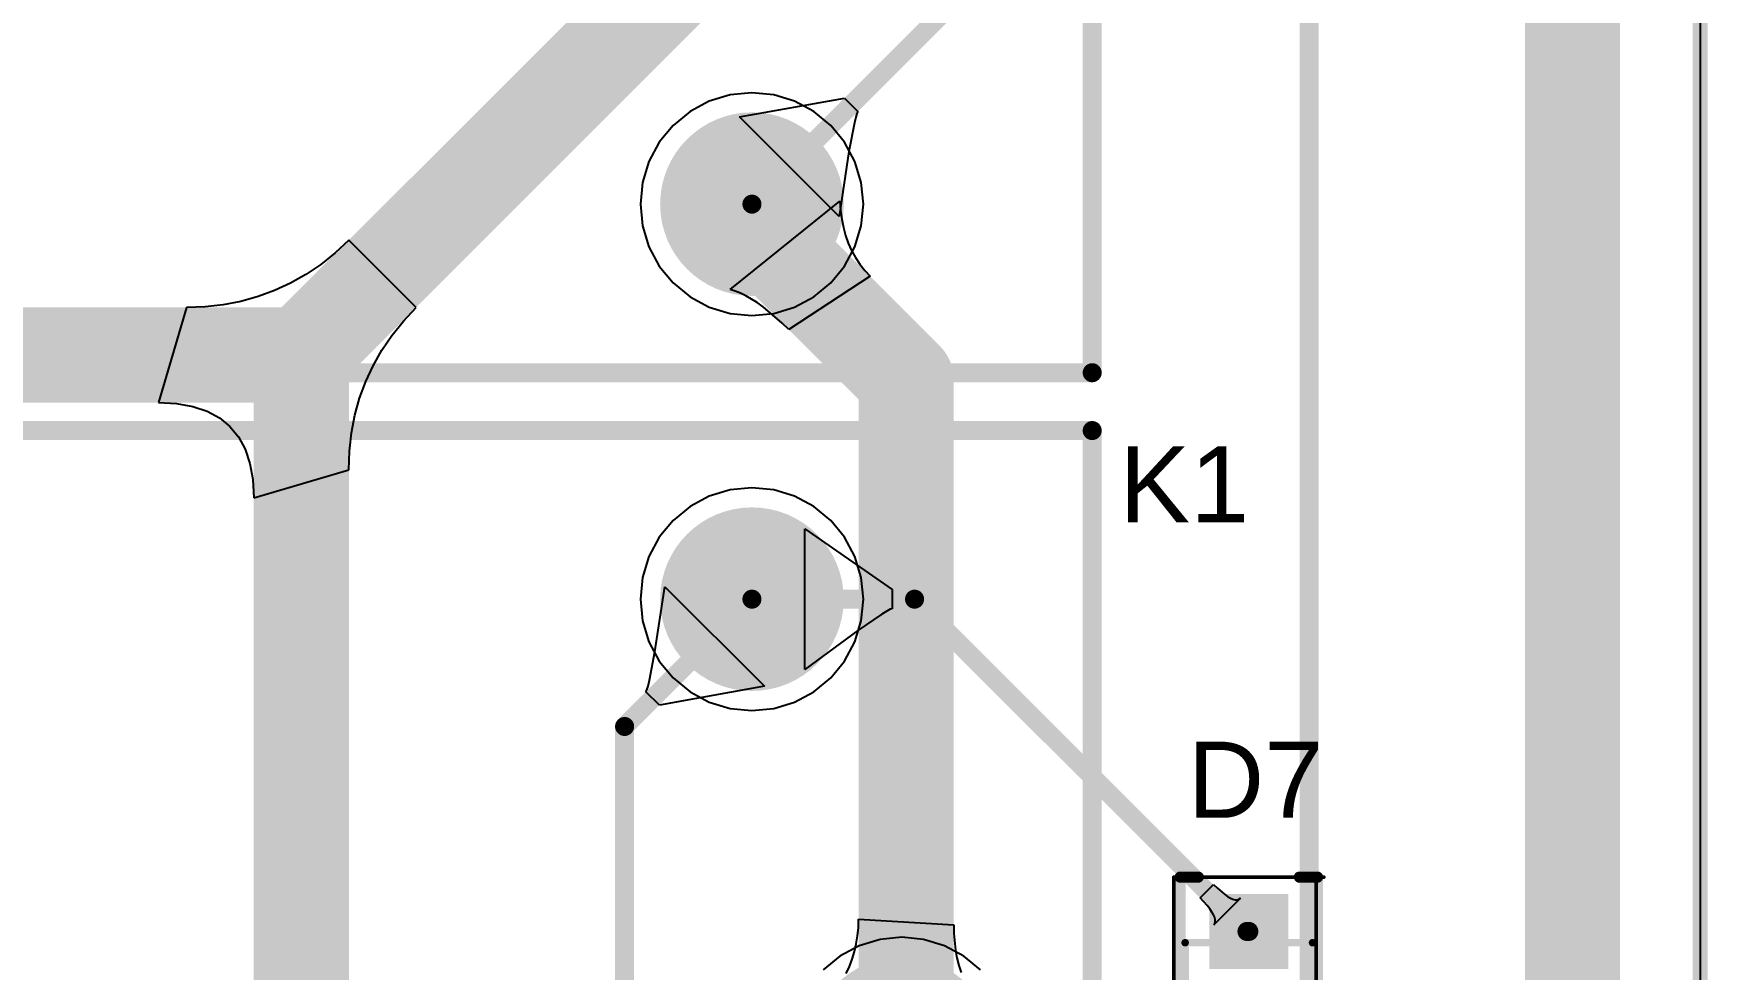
# Model space of a CAD drawing. Header units: inches. Extents: x -0.01 to 3.94, y -0.06 to 4.68.
# Drawn here: x 3.062 to 3.941, y 3.082 to 3.574 of the extents above; entities that cross this region are included whole.
import ezdxf

# ---------------------------------------------------------------- set-up
doc = ezdxf.new("R2010")
doc.units = ezdxf.units.IN
doc.header["$MEASUREMENT"] = 0
for name, color, linetype in [('Board outline', 6, 'Continuous'), ('Bottom Layer', 5, 'Continuous'), ('Bottom Solder', 6, 'Continuous'), ('Int1 -GND)', 16, 'Continuous'), ('Int2 -PWR)', 76, 'Continuous'), ('Multi-Layer', 9, 'Continuous'), ('Pad Holes', 156, 'Continuous'), ('Top 3D Body', 56, 'Continuous'), ('Top Courtyard', 56, 'Continuous'), ('Top Layer', 1, 'Continuous'), ('Top Overlay', 2, 'Continuous'), ('Top Paste', 8, 'Continuous'), ('Top Solder', 216, 'Continuous')]:
    doc.layers.add(name, color=color, linetype=linetype)
doc.styles.add('Arial', font='', dxfattribs={"height": 0.2})
doc.styles.get('Arial').set_extended_font_data('Arial')

# ---------------------------------------------------------------- blocks, each defined once
blk = doc.blocks.new('AAE46D0F_8D2F_4914_8614_C04E242B4758_560')
at = {"layer": 'Bottom Layer'}
h = blk.add_hatch(color=5, dxfattribs=at)
edge = h.paths.add_edge_path()
edge.add_arc((-0.26378, 0.23622), 0.04626, 0, 360)
at = {"layer": 'Bottom Solder'}
h = blk.add_hatch(color=6, dxfattribs=at)
edge = h.paths.add_edge_path()
edge.add_arc((-0.26378, 0.23622), 0.04823, 0, 360)
at = {"layer": 'Int1 -GND)'}
h = blk.add_hatch(color=7, dxfattribs=at)
edge = h.paths.add_edge_path()
edge.add_arc((-0.26378, 0.23622), 0.04626, 0, 360)
at = {"layer": 'Int2 -PWR)'}
h = blk.add_hatch(color=7, dxfattribs=at)
edge = h.paths.add_edge_path()
edge.add_arc((-0.26378, 0.23622), 0.04626, 0, 360)
at = {"layer": 'Multi-Layer'}
h = blk.add_hatch(color=9, dxfattribs=at)
edge = h.paths.add_edge_path()
edge.add_arc((-0.26378, 0.23622), 0.04626, 0, 360)
at = {"layer": 'Pad Holes'}
h = blk.add_hatch(color=7, dxfattribs=at)
edge = h.paths.add_edge_path()
edge.add_arc((-0.26378, 0.23622), 0.03051, 0, 360)
at = {"layer": 'Top Layer'}
h = blk.add_hatch(color=1, dxfattribs=at)
edge = h.paths.add_edge_path()
edge.add_arc((-0.26378, 0.23622), 0.04626, 0, 360)
at = {"layer": 'Top Solder'}
h = blk.add_hatch(color=216, dxfattribs=at)
edge = h.paths.add_edge_path()
edge.add_arc((-0.26378, 0.23622), 0.04823, 0, 360)
at = {"layer": 'Top 3D Body'}
for points in [[(0.44291, 0.3248, 0.00787, 0.00787, 0), (-0.44291, 0.3248, 0.00787, 0.00787, 0)], [(-0.44291, 0.3248, 0.00787, 0.00787, 0), (-0.44291, -0.3248, 0.00787, 0.00787, 0)]]:
    blk.add_lwpolyline(points, format="xyseb", dxfattribs=at)
blk.add_lwpolyline([(-0.44488, 0.3248, 0.00394, 0.00394, 1), (-0.44094, 0.3248, 0.00394, 0.00394, 1)], format="xyseb", close=True, dxfattribs=at)
blk.add_lwpolyline([(-0.44488, 0.3248, 0.00394, 0.00394, 1), (-0.44094, 0.3248, 0.00394, 0.00394, 1)], format="xyseb", close=True, dxfattribs=at)
at = {"layer": 'Top Overlay'}
for points in [[(0.44291, 0.3248, 0.01, 0.01, 0), (-0.44252, 0.3248, 0.01, 0.01, 0)], [(-0.44252, 0.3248, 0.01, 0.01, 0), (-0.44252, -0.3248, 0.01, 0.01, 0)]]:
    blk.add_lwpolyline(points, format="xyseb", dxfattribs=at)
blk.add_lwpolyline([(-0.44502, 0.3248, 0.005, 0.005, 1), (-0.44002, 0.3248, 0.005, 0.005, 1)], format="xyseb", close=True, dxfattribs=at)
blk.add_lwpolyline([(-0.44502, 0.3248, 0.005, 0.005, 1), (-0.44002, 0.3248, 0.005, 0.005, 1)], format="xyseb", close=True, dxfattribs=at)
blk = doc.blocks.new('AAE46D0F_8D2F_4914_8614_C04E242B4758_561')
at = {"layer": 'Bottom Layer'}
h = blk.add_hatch(color=5, dxfattribs=at)
edge = h.paths.add_edge_path()
edge.add_arc((-0.34252, 0), 0.04626, 0, 360)
h = blk.add_hatch(color=5, dxfattribs=at)
edge = h.paths.add_edge_path()
edge.add_arc((-0.26378, -0.23622), 0.04626, 0, 360)
at = {"layer": 'Bottom Solder'}
h = blk.add_hatch(color=6, dxfattribs=at)
edge = h.paths.add_edge_path()
edge.add_arc((-0.34252, 0), 0.04823, 0, 360)
h = blk.add_hatch(color=6, dxfattribs=at)
edge = h.paths.add_edge_path()
edge.add_arc((-0.26378, -0.23622), 0.04823, 0, 360)
at = {"layer": 'Int1 -GND)'}
h = blk.add_hatch(color=7, dxfattribs=at)
edge = h.paths.add_edge_path()
edge.add_arc((-0.34252, 0), 0.04626, 0, 360)
h = blk.add_hatch(color=7, dxfattribs=at)
edge = h.paths.add_edge_path()
edge.add_arc((-0.26378, -0.23622), 0.04626, 0, 360)
at = {"layer": 'Int2 -PWR)'}
h = blk.add_hatch(color=7, dxfattribs=at)
edge = h.paths.add_edge_path()
edge.add_arc((-0.34252, 0), 0.04626, 0, 360)
h = blk.add_hatch(color=7, dxfattribs=at)
edge = h.paths.add_edge_path()
edge.add_arc((-0.26378, -0.23622), 0.04626, 0, 360)
at = {"layer": 'Multi-Layer'}
h = blk.add_hatch(color=9, dxfattribs=at)
edge = h.paths.add_edge_path()
edge.add_arc((-0.34252, 0), 0.04626, 0, 360)
h = blk.add_hatch(color=9, dxfattribs=at)
edge = h.paths.add_edge_path()
edge.add_arc((-0.26378, -0.23622), 0.04626, 0, 360)
at = {"layer": 'Pad Holes'}
h = blk.add_hatch(color=7, dxfattribs=at)
edge = h.paths.add_edge_path()
edge.add_arc((-0.26378, -0.23622), 0.03051, 0, 360)
at = {"layer": 'Top Layer'}
h = blk.add_hatch(color=1, dxfattribs=at)
edge = h.paths.add_edge_path()
edge.add_arc((-0.34252, 0), 0.04626, 0, 360)
h = blk.add_hatch(color=1, dxfattribs=at)
edge = h.paths.add_edge_path()
edge.add_arc((-0.26378, -0.23622), 0.04626, 0, 360)
at = {"layer": 'Top Solder'}
h = blk.add_hatch(color=216, dxfattribs=at)
edge = h.paths.add_edge_path()
edge.add_arc((-0.34252, 0), 0.04823, 0, 360)
h = blk.add_hatch(color=216, dxfattribs=at)
edge = h.paths.add_edge_path()
edge.add_arc((-0.26378, -0.23622), 0.04823, 0, 360)
at = {"layer": 'Top 3D Body'}
for points in [[(-0.44291, 0.3248, 0.00787, 0.00787, 0), (-0.44291, -0.3248, 0.00787, 0.00787, 0)], [(0.44291, -0.3248, 0.00787, 0.00787, 0), (-0.44291, -0.3248, 0.00787, 0.00787, 0)]]:
    blk.add_lwpolyline(points, format="xyseb", dxfattribs=at)
blk.add_lwpolyline([(-0.44488, -0.3248, 0.00394, 0.00394, 1), (-0.44094, -0.3248, 0.00394, 0.00394, 1)], format="xyseb", close=True, dxfattribs=at)
blk.add_lwpolyline([(-0.44488, -0.3248, 0.00394, 0.00394, 1), (-0.44094, -0.3248, 0.00394, 0.00394, 1)], format="xyseb", close=True, dxfattribs=at)
at = {"layer": 'Top Overlay'}
for points in [[(-0.44252, 0.3248, 0.01, 0.01, 0), (-0.44252, -0.3248, 0.01, 0.01, 0)], [(0.44291, -0.3248, 0.01, 0.01, 0), (-0.44252, -0.3248, 0.01, 0.01, 0)]]:
    blk.add_lwpolyline(points, format="xyseb", dxfattribs=at)
blk.add_lwpolyline([(-0.44502, -0.3248, 0.005, 0.005, 1), (-0.44002, -0.3248, 0.005, 0.005, 1)], format="xyseb", close=True, dxfattribs=at)
blk.add_lwpolyline([(-0.44502, -0.3248, 0.005, 0.005, 1), (-0.44002, -0.3248, 0.005, 0.005, 1)], format="xyseb", close=True, dxfattribs=at)
blk = doc.blocks.new('SOD_123_576')
at = {"layer": 'Top Layer'}
for points in [[(-0.07972, -0.0187), (-0.07972, 0.0187), (-0.04429, 0.0187), (-0.04429, -0.0187)], [(0.04429, -0.0187), (0.04429, 0.0187), (0.07972, 0.0187), (0.07972, -0.0187)]]:
    blk.add_hatch(color=1, dxfattribs=at).paths.add_polyline_path(points)
at = {"layer": 'Top Paste'}
for points in [[(-0.07972, -0.0187), (-0.07972, 0.0187), (-0.04429, 0.0187), (-0.04429, -0.0187)], [(0.04429, -0.0187), (0.04429, 0.0187), (0.07972, 0.0187), (0.07972, -0.0187)]]:
    blk.add_hatch(color=8, dxfattribs=at).paths.add_polyline_path(points)
at = {"layer": 'Top Solder'}
for points in [[(-0.08169, -0.02067), (-0.08169, 0.02067), (-0.04232, 0.02067), (-0.04232, -0.02067)], [(0.04232, -0.02067), (0.04232, 0.02067), (0.08169, 0.02067), (0.08169, -0.02067)]]:
    blk.add_hatch(color=216, dxfattribs=at).paths.add_polyline_path(points)
at = {"layer": 'Top 3D Body'}
for points in [[(-0.0561, -0.03346, 0.00394, 0.00394, 0), (-0.0561, 0.03346, 0.00394, 0.00394, 0)], [(0.0561, 0.03346, 0.00394, 0.00394, 0), (-0.0561, 0.03346, 0.00394, 0.00394, 0)], [(0.0561, -0.03346, 0.00394, 0.00394, 0), (0.0561, 0.03346, 0.00394, 0.00394, 0)], [(0.0561, -0.03346, 0.00394, 0.00394, 0), (-0.0561, -0.03346, 0.00394, 0.00394, 0)]]:
    blk.add_lwpolyline(points, format="xyseb", dxfattribs=at)
for points in [[(-0.05709, 0.03346, 0.00197, 0.00197, 1), (-0.05512, 0.03346, 0.00197, 0.00197, 1)], [(-0.05709, 0.03346, 0.00197, 0.00197, 1), (-0.05512, 0.03346, 0.00197, 0.00197, 1)], [(0.05512, 0.03346, 0.00197, 0.00197, 1), (0.05709, 0.03346, 0.00197, 0.00197, 1)], [(0.05512, 0.03346, 0.00197, 0.00197, 1), (0.05709, 0.03346, 0.00197, 0.00197, 1)], [(-0.05709, -0.03346, 0.00197, 0.00197, 1), (-0.05512, -0.03346, 0.00197, 0.00197, 1)], [(-0.05709, -0.03346, 0.00197, 0.00197, 1), (-0.05512, -0.03346, 0.00197, 0.00197, 1)], [(0.05512, -0.03346, 0.00197, 0.00197, 1), (0.05709, -0.03346, 0.00197, 0.00197, 1)], [(0.05512, -0.03346, 0.00197, 0.00197, 1), (0.05709, -0.03346, 0.00197, 0.00197, 1)]]:
    blk.add_lwpolyline(points, format="xyseb", close=True, dxfattribs=at)
at = {"layer": 'Top Courtyard'}
for points in [[(-0.09055, -0.03937, 0.00197, 0.00197, 0), (-0.09055, 0.03937, 0.00197, 0.00197, 0)], [(0.09055, 0.03543, 0.00197, 0.00197, 0), (-0.09055, 0.03543, 0.00197, 0.00197, 0)], [(0.09055, -0.03937, 0.00197, 0.00197, 0), (0.09055, 0.03937, 0.00197, 0.00197, 0)], [(0, -0.01968, 0.00394, 0.00394, 0), (0, 0.01969, 0.00394, 0.00394, 0)], [(0.01969, 0, 0.00394, 0.00394, 0), (-0.01969, 0, 0.00394, 0.00394, 0)], [(0.09055, -0.03937, 0.00197, 0.00197, 0), (-0.09055, -0.03937, 0.00197, 0.00197, 0)]]:
    blk.add_lwpolyline(points, format="xyseb", dxfattribs=at)
for points in [[(-0.09104, 0.03937, 0.000984, 0.000984, 1), (-0.09006, 0.03937, 0.000984, 0.000984, 1)], [(-0.09104, 0.03543, 0.000984, 0.000984, 1), (-0.09006, 0.03543, 0.000984, 0.000984, 1)], [(0.09006, 0.03937, 0.000984, 0.000984, 1), (0.09104, 0.03937, 0.000984, 0.000984, 1)], [(0.09006, 0.03543, 0.000984, 0.000984, 1), (0.09104, 0.03543, 0.000984, 0.000984, 1)], [(-0.00098, 0.01969, 0.00197, 0.00197, 1), (0.00098, 0.01969, 0.00197, 0.00197, 1)], [(-0.02067, 0, 0.00197, 0.00197, 1), (-0.0187, 0, 0.00197, 0.00197, 1)], [(0.0187, 0, 0.00197, 0.00197, 1), (0.02067, 0, 0.00197, 0.00197, 1)], [(-0.00098, -0.01968, 0.00197, 0.00197, 1), (0.00098, -0.01968, 0.00197, 0.00197, 1)], [(-0.09104, -0.03937, 0.000984, 0.000984, 1), (-0.09006, -0.03937, 0.000984, 0.000984, 1)], [(-0.09104, -0.03937, 0.000984, 0.000984, 1), (-0.09006, -0.03937, 0.000984, 0.000984, 1)], [(0.09006, -0.03937, 0.000984, 0.000984, 1), (0.09104, -0.03937, 0.000984, 0.000984, 1)], [(0.09006, -0.03937, 0.000984, 0.000984, 1), (0.09104, -0.03937, 0.000984, 0.000984, 1)]]:
    blk.add_lwpolyline(points, format="xyseb", close=True, dxfattribs=at)
at = {"layer": 'Top Overlay'}
for points in [[(0.09, 0.03606, 0.00591, 0.00591, 0), (-0.09055, 0.03606, 0.00591, 0.00591, 0)], [(-0.09055, 0.02657, 0.00591, 0.00591, 0), (-0.09055, 0.03606, 0.00591, 0.00591, 0)], [(0.09, 0.01, 0.00591, 0.00591, 0), (0.09, 0.03606, 0.00591, 0.00591, 0)], [(0.095, 0.03606, 0.00591, 0.00591, 0), (0.09, 0.03606, 0.00591, 0.00591, 0)], [(0.095, 0.01, 0.00591, 0.00591, 0), (0.095, 0.03606, 0.00591, 0.00591, 0)], [(0.01575, 0, 0.00787, 0.00787, 0), (-0.01181, 0.01575, 0.00787, 0.00787, 0)], [(-0.01181, -0.01968, 0.00787, 0.00787, 0), (-0.01181, 0.01575, 0.00787, 0.00787, 0)], [(0.01575, -0.01968, 0.00787, 0.00787, 0), (0.01575, 0.01969, 0.00787, 0.00787, 0)], [(0.095, 0.01, 0.00591, 0.00591, 0), (0.09, 0.01, 0.00591, 0.00591, 0)], [(-0.01181, 0, 0.00787, 0.00787, 0), (-0.02362, 0, 0.00787, 0.00787, 0)], [(-0.01181, -0.01968, 0.00787, 0.00787, 0), (0.01575, 0, 0.00787, 0.00787, 0)], [(0.02362, 0, 0.00787, 0.00787, 0), (0.01575, 0, 0.00787, 0.00787, 0)], [(0.095, -0.01, 0.00591, 0.00591, 0), (0.09, -0.01, 0.00591, 0.00591, 0)], [(0.09, -0.03606, 0.00591, 0.00591, 0), (0.09, -0.01, 0.00591, 0.00591, 0)], [(0.095, -0.03606, 0.00591, 0.00591, 0), (0.095, -0.01, 0.00591, 0.00591, 0)], [(-0.09055, -0.03606, 0.00591, 0.00591, 0), (-0.09055, -0.02657, 0.00591, 0.00591, 0)], [(0.09, -0.03606, 0.00591, 0.00591, 0), (-0.09055, -0.03606, 0.00591, 0.00591, 0)], [(0.095, -0.03606, 0.00591, 0.00591, 0), (0.09, -0.03606, 0.00591, 0.00591, 0)]]:
    blk.add_lwpolyline(points, format="xyseb", dxfattribs=at)
for points in [[(-0.09203, 0.03606, 0.00295, 0.00295, 1), (-0.08908, 0.03606, 0.00295, 0.00295, 1)], [(-0.09203, 0.03606, 0.00295, 0.00295, 1), (-0.08908, 0.03606, 0.00295, 0.00295, 1)], [(0.08852, 0.03606, 0.00295, 0.00295, 1), (0.09148, 0.03606, 0.00295, 0.00295, 1)], [(0.08852, 0.03606, 0.00295, 0.00295, 1), (0.09148, 0.03606, 0.00295, 0.00295, 1)], [(0.08852, 0.03606, 0.00295, 0.00295, 1), (0.09148, 0.03606, 0.00295, 0.00295, 1)], [(0.09352, 0.03606, 0.00295, 0.00295, 1), (0.09648, 0.03606, 0.00295, 0.00295, 1)], [(0.09352, 0.03606, 0.00295, 0.00295, 1), (0.09648, 0.03606, 0.00295, 0.00295, 1)], [(-0.09203, 0.02657, 0.00295, 0.00295, 1), (-0.08908, 0.02657, 0.00295, 0.00295, 1)], [(-0.01378, 0.01575, 0.00394, 0.00394, 1), (-0.00984, 0.01575, 0.00394, 0.00394, 1)], [(-0.01378, 0.01575, 0.00394, 0.00394, 1), (-0.00984, 0.01575, 0.00394, 0.00394, 1)], [(0.01378, 0.01969, 0.00394, 0.00394, 1), (0.01772, 0.01969, 0.00394, 0.00394, 1)], [(0.08852, 0.01, 0.00295, 0.00295, 1), (0.09148, 0.01, 0.00295, 0.00295, 1)], [(0.08852, 0.01, 0.00295, 0.00295, 1), (0.09148, 0.01, 0.00295, 0.00295, 1)], [(0.09352, 0.01, 0.00295, 0.00295, 1), (0.09648, 0.01, 0.00295, 0.00295, 1)], [(0.09352, 0.01, 0.00295, 0.00295, 1), (0.09648, 0.01, 0.00295, 0.00295, 1)], [(-0.02559, 0, 0.00394, 0.00394, 1), (-0.02165, 0, 0.00394, 0.00394, 1)], [(-0.01378, 0, 0.00394, 0.00394, 1), (-0.00984, 0, 0.00394, 0.00394, 1)], [(0.01378, 0, 0.00394, 0.00394, 1), (0.01772, 0, 0.00394, 0.00394, 1)], [(0.01378, 0, 0.00394, 0.00394, 1), (0.01772, 0, 0.00394, 0.00394, 1)], [(0.01378, 0, 0.00394, 0.00394, 1), (0.01772, 0, 0.00394, 0.00394, 1)], [(0.02165, 0, 0.00394, 0.00394, 1), (0.02559, 0, 0.00394, 0.00394, 1)], [(0.08852, -0.01, 0.00295, 0.00295, 1), (0.09148, -0.01, 0.00295, 0.00295, 1)], [(0.08852, -0.01, 0.00295, 0.00295, 1), (0.09148, -0.01, 0.00295, 0.00295, 1)], [(0.09352, -0.01, 0.00295, 0.00295, 1), (0.09648, -0.01, 0.00295, 0.00295, 1)], [(0.09352, -0.01, 0.00295, 0.00295, 1), (0.09648, -0.01, 0.00295, 0.00295, 1)], [(-0.01378, -0.01968, 0.00394, 0.00394, 1), (-0.00984, -0.01968, 0.00394, 0.00394, 1)], [(-0.01378, -0.01968, 0.00394, 0.00394, 1), (-0.00984, -0.01968, 0.00394, 0.00394, 1)], [(0.01378, -0.01968, 0.00394, 0.00394, 1), (0.01772, -0.01968, 0.00394, 0.00394, 1)], [(-0.09203, -0.02657, 0.00295, 0.00295, 1), (-0.08908, -0.02657, 0.00295, 0.00295, 1)], [(-0.09203, -0.03606, 0.00295, 0.00295, 1), (-0.08908, -0.03606, 0.00295, 0.00295, 1)], [(-0.09203, -0.03606, 0.00295, 0.00295, 1), (-0.08908, -0.03606, 0.00295, 0.00295, 1)], [(0.08852, -0.03606, 0.00295, 0.00295, 1), (0.09148, -0.03606, 0.00295, 0.00295, 1)], [(0.08852, -0.03606, 0.00295, 0.00295, 1), (0.09148, -0.03606, 0.00295, 0.00295, 1)], [(0.08852, -0.03606, 0.00295, 0.00295, 1), (0.09148, -0.03606, 0.00295, 0.00295, 1)], [(0.09352, -0.03606, 0.00295, 0.00295, 1), (0.09648, -0.03606, 0.00295, 0.00295, 1)], [(0.09352, -0.03606, 0.00295, 0.00295, 1), (0.09648, -0.03606, 0.00295, 0.00295, 1)]]:
    blk.add_lwpolyline(points, format="xyseb", close=True, dxfattribs=at)

msp = doc.modelspace()

# ---------------------------------------------------------------- linework, layer by layer
at = {"layer": 'Board outline'}
msp.add_lwpolyline([(3.93701, 0, 0.00787, 0.00787, 0), (3.93701, 4.62598, 0.00787, 0.00787, 0)], format="xyseb", dxfattribs=at)
at = {"layer": 'Bottom Layer'}
for p, q in [((3.4276, 3.43934), (3.48521, 3.48574)), ((3.48521, 3.48574), (3.48552, 3.48094)), ((3.48552, 3.48094), (3.48611, 3.47634)), ((3.48611, 3.47634), (3.48699, 3.47192)), ((3.48699, 3.47192), (3.48815, 3.46768)), ((3.48815, 3.46768), (3.48959, 3.46364)), ((3.48959, 3.46364), (3.49132, 3.45979)), ((3.49132, 3.45979), (3.49334, 3.45612)), ((3.49334, 3.45612), (3.49564, 3.45264)), ((3.49564, 3.45264), (3.49822, 3.44935)), ((3.49822, 3.44935), (3.50109, 3.44624)), ((3.43024, 3.43853), (3.4276, 3.43934)), ((3.43298, 3.43744), (3.43024, 3.43853)), ((3.50109, 3.44624), (3.45833, 3.41829)), ((3.43581, 3.43606), (3.43298, 3.43744)), ((3.44177, 3.43243), (3.43581, 3.43606)), ((3.44489, 3.43018), (3.44177, 3.43243)), ((3.45483, 3.42169), (3.44489, 3.43018)), ((3.45833, 3.41829), (3.45483, 3.42169)), ((3.49487, 3.10402), (3.495, 3.10845)), ((3.495, 3.10845), (3.545, 3.10551)), ((3.545, 3.10551), (3.54511, 3.10089)), ((3.49286, 3.09143), (3.49379, 3.09551)), ((3.49379, 3.09551), (3.49446, 3.09971)), ((3.49446, 3.09971), (3.49487, 3.10402)), ((3.54511, 3.10089), (3.54595, 3.09217)), ((3.49018, 3.0836), (3.49165, 3.08746)), ((3.49165, 3.08746), (3.49286, 3.09143)), ((3.54595, 3.09217), (3.54669, 3.08807)), ((3.54669, 3.08807), (3.54764, 3.08413)), ((3.48843, 3.07986), (3.49018, 3.0836)), ((3.54764, 3.08413), (3.5488, 3.08037))]:
    msp.add_line(p, q, dxfattribs=at)
for points in [[(3.43898, 3.473, 0.05, 0.05, 0), (3.43898, 3.48417, 0.05, 0.05, 0)], [(3.43898, 3.473, 0.05, 0.05, 0), (3.52, 3.39197, 0.05, 0.05, 0)], [(3.52, 3.04268, 0.05, 0.05, 0), (3.52, 3.39197, 0.05, 0.05, 0)]]:
    msp.add_lwpolyline(points, format="xyseb", dxfattribs=at)
for points in [[(3.42648, 3.48417, 0.025, 0.025, 1), (3.45148, 3.48417, 0.025, 0.025, 1)], [(3.42648, 3.473, 0.025, 0.025, 1), (3.45148, 3.473, 0.025, 0.025, 1)], [(3.42648, 3.473, 0.025, 0.025, 1), (3.45148, 3.473, 0.025, 0.025, 1)], [(3.5075, 3.39197, 0.025, 0.025, 1), (3.5325, 3.39197, 0.025, 0.025, 1)], [(3.5075, 3.39197, 0.025, 0.025, 1), (3.5325, 3.39197, 0.025, 0.025, 1)]]:
    msp.add_lwpolyline(points, format="xyseb", close=True, dxfattribs=at)
at = {"layer": 'Int1 -GND)'}
for p, q in [((3.93701, 4.62598), (3.93701, 0)), ((3.41657, 3.53826), (3.40645, 3.53285)), ((3.42755, 3.54159), (3.41657, 3.53826)), ((3.43898, 3.54272), (3.42755, 3.54159)), ((3.4504, 3.54159), (3.43898, 3.54272)), ((3.46138, 3.53826), (3.4504, 3.54159)), ((3.4715, 3.53285), (3.46138, 3.53826)), ((3.40645, 3.53285), (3.39758, 3.52557)), ((3.48037, 3.52557), (3.4715, 3.53285)), ((3.39758, 3.52557), (3.3903, 3.5167)), ((3.48765, 3.5167), (3.48037, 3.52557)), ((3.3903, 3.5167), (3.38489, 3.50658)), ((3.49306, 3.50658), (3.48765, 3.5167)), ((3.38489, 3.50658), (3.38156, 3.49559)), ((3.49639, 3.49559), (3.49306, 3.50658)), ((3.38156, 3.49559), (3.38043, 3.48417)), ((3.49752, 3.48417), (3.49639, 3.49559)), ((3.38043, 3.48417), (3.38156, 3.47275)), ((3.49639, 3.47275), (3.49752, 3.48417)), ((3.38156, 3.47275), (3.38489, 3.46177)), ((3.49306, 3.46177), (3.49639, 3.47275)), ((3.38489, 3.46177), (3.3903, 3.45165)), ((3.48765, 3.45165), (3.49306, 3.46177)), ((3.3903, 3.45165), (3.39758, 3.44278)), ((3.48037, 3.44278), (3.48765, 3.45165)), ((3.39758, 3.44278), (3.40645, 3.4355)), ((3.4715, 3.4355), (3.48037, 3.44278)), ((3.40645, 3.4355), (3.41657, 3.43009)), ((3.41657, 3.43009), (3.42755, 3.42676)), ((3.4504, 3.42676), (3.46138, 3.43009)), ((3.46138, 3.43009), (3.4715, 3.4355)), ((3.42755, 3.42676), (3.43898, 3.42563)), ((3.43898, 3.42563), (3.4504, 3.42676)), ((3.42755, 3.33403), (3.41657, 3.3307)), ((3.43898, 3.33516), (3.42755, 3.33403)), ((3.4504, 3.33403), (3.43898, 3.33516)), ((3.46138, 3.3307), (3.4504, 3.33403)), ((3.40645, 3.32529), (3.39758, 3.31801)), ((3.41657, 3.3307), (3.40645, 3.32529)), ((3.4715, 3.32529), (3.46138, 3.3307)), ((3.48037, 3.31801), (3.4715, 3.32529)), ((3.39758, 3.31801), (3.3903, 3.30914)), ((3.48765, 3.30914), (3.48037, 3.31801)), ((3.3903, 3.30914), (3.38489, 3.29902)), ((3.49306, 3.29902), (3.48765, 3.30914)), ((3.38489, 3.29902), (3.38156, 3.28803)), ((3.49639, 3.28803), (3.49306, 3.29902)), ((3.38156, 3.28803), (3.38043, 3.27661)), ((3.49752, 3.27661), (3.49639, 3.28803)), ((3.38043, 3.27661), (3.38156, 3.26519)), ((3.49639, 3.26519), (3.49752, 3.27661)), ((3.38156, 3.26519), (3.38489, 3.25421)), ((3.49306, 3.25421), (3.49639, 3.26519)), ((3.38489, 3.25421), (3.3903, 3.24409)), ((3.48765, 3.24409), (3.49306, 3.25421)), ((3.3903, 3.24409), (3.39758, 3.23522)), ((3.48037, 3.23522), (3.48765, 3.24409)), ((3.39758, 3.23522), (3.40645, 3.22794)), ((3.40645, 3.22794), (3.41657, 3.22253)), ((3.46138, 3.22253), (3.4715, 3.22794)), ((3.4715, 3.22794), (3.48037, 3.23522)), ((3.41657, 3.22253), (3.42755, 3.2192)), ((3.42755, 3.2192), (3.43898, 3.21807)), ((3.43898, 3.21807), (3.4504, 3.2192)), ((3.4504, 3.2192), (3.46138, 3.22253)), ((3.5063, 3.09781), (3.49531, 3.09448)), ((3.51772, 3.09894), (3.5063, 3.09781)), ((3.52914, 3.09781), (3.51772, 3.09894)), ((3.54012, 3.09448), (3.52914, 3.09781)), ((3.48519, 3.08907), (3.47632, 3.08179)), ((3.49531, 3.09448), (3.48519, 3.08907)), ((3.55024, 3.08907), (3.54012, 3.09448)), ((3.55911, 3.08179), (3.55024, 3.08907))]:
    msp.add_line(p, q, dxfattribs=at)
at = {"layer": 'Int2 -PWR)'}
for p, q in [((3.93701, 4.62598), (3.93701, 0)), ((3.41657, 3.53826), (3.40645, 3.53285)), ((3.42755, 3.54159), (3.41657, 3.53826)), ((3.43898, 3.54272), (3.42755, 3.54159)), ((3.4504, 3.54159), (3.43898, 3.54272)), ((3.46138, 3.53826), (3.4504, 3.54159)), ((3.4715, 3.53285), (3.46138, 3.53826)), ((3.40645, 3.53285), (3.39758, 3.52557)), ((3.48037, 3.52557), (3.4715, 3.53285)), ((3.39758, 3.52557), (3.3903, 3.5167)), ((3.48765, 3.5167), (3.48037, 3.52557)), ((3.3903, 3.5167), (3.38489, 3.50658)), ((3.49306, 3.50658), (3.48765, 3.5167)), ((3.38489, 3.50658), (3.38156, 3.49559)), ((3.49639, 3.49559), (3.49306, 3.50658)), ((3.38156, 3.49559), (3.38043, 3.48417)), ((3.49752, 3.48417), (3.49639, 3.49559)), ((3.38043, 3.48417), (3.38156, 3.47275)), ((3.49639, 3.47275), (3.49752, 3.48417)), ((3.38156, 3.47275), (3.38489, 3.46177)), ((3.49306, 3.46177), (3.49639, 3.47275)), ((3.38489, 3.46177), (3.3903, 3.45165)), ((3.48765, 3.45165), (3.49306, 3.46177)), ((3.3903, 3.45165), (3.39758, 3.44278)), ((3.48037, 3.44278), (3.48765, 3.45165)), ((3.39758, 3.44278), (3.40645, 3.4355)), ((3.4715, 3.4355), (3.48037, 3.44278)), ((3.40645, 3.4355), (3.41657, 3.43009)), ((3.41657, 3.43009), (3.42755, 3.42676)), ((3.4504, 3.42676), (3.46138, 3.43009)), ((3.46138, 3.43009), (3.4715, 3.4355)), ((3.42755, 3.42676), (3.43898, 3.42563)), ((3.43898, 3.42563), (3.4504, 3.42676)), ((3.42755, 3.33403), (3.41657, 3.3307)), ((3.43898, 3.33516), (3.42755, 3.33403)), ((3.4504, 3.33403), (3.43898, 3.33516)), ((3.46138, 3.3307), (3.4504, 3.33403)), ((3.40645, 3.32529), (3.39758, 3.31801)), ((3.41657, 3.3307), (3.40645, 3.32529)), ((3.4715, 3.32529), (3.46138, 3.3307)), ((3.48037, 3.31801), (3.4715, 3.32529)), ((3.39758, 3.31801), (3.3903, 3.30914)), ((3.48765, 3.30914), (3.48037, 3.31801)), ((3.3903, 3.30914), (3.38489, 3.29902)), ((3.49306, 3.29902), (3.48765, 3.30914)), ((3.38489, 3.29902), (3.38156, 3.28803)), ((3.49639, 3.28803), (3.49306, 3.29902)), ((3.38156, 3.28803), (3.38043, 3.27661)), ((3.49752, 3.27661), (3.49639, 3.28803)), ((3.38043, 3.27661), (3.38156, 3.26519)), ((3.49639, 3.26519), (3.49752, 3.27661)), ((3.38156, 3.26519), (3.38489, 3.25421)), ((3.49306, 3.25421), (3.49639, 3.26519)), ((3.38489, 3.25421), (3.3903, 3.24409)), ((3.48765, 3.24409), (3.49306, 3.25421)), ((3.3903, 3.24409), (3.39758, 3.23522)), ((3.48037, 3.23522), (3.48765, 3.24409)), ((3.39758, 3.23522), (3.40645, 3.22794)), ((3.40645, 3.22794), (3.41657, 3.22253)), ((3.46138, 3.22253), (3.4715, 3.22794)), ((3.4715, 3.22794), (3.48037, 3.23522)), ((3.41657, 3.22253), (3.42755, 3.2192)), ((3.42755, 3.2192), (3.43898, 3.21807)), ((3.43898, 3.21807), (3.4504, 3.2192)), ((3.4504, 3.2192), (3.46138, 3.22253)), ((3.5063, 3.09781), (3.49531, 3.09448)), ((3.51772, 3.09894), (3.5063, 3.09781)), ((3.52914, 3.09781), (3.51772, 3.09894)), ((3.54012, 3.09448), (3.52914, 3.09781)), ((3.48519, 3.08907), (3.47632, 3.08179)), ((3.49531, 3.09448), (3.48519, 3.08907)), ((3.55024, 3.08907), (3.54012, 3.09448)), ((3.55911, 3.08179), (3.55024, 3.08907))]:
    msp.add_line(p, q, dxfattribs=at)
at = {"layer": 'Top Layer'}
for p, q in [((3.43246, 3.52997), (3.48759, 3.53986)), ((3.48759, 3.53986), (3.49466, 3.53278)), ((3.48477, 3.47766), (3.43246, 3.52997)), ((3.49277, 3.52682), (3.48996, 3.5118)), ((3.4935, 3.52982), (3.49277, 3.52682)), ((3.49413, 3.5318), (3.4935, 3.52982)), ((3.49466, 3.53278), (3.49413, 3.5318)), ((3.48996, 3.5118), (3.48477, 3.47766)), ((3.22724, 3.46527), (3.22002, 3.45855)), ((3.26259, 3.42991), (3.22724, 3.46527)), ((3.22002, 3.45855), (3.21251, 3.45254)), ((3.2047, 3.44724), (3.19661, 3.44264)), ((3.21251, 3.45254), (3.2047, 3.44724)), ((3.18822, 3.43875), (3.17954, 3.43557)), ((3.19661, 3.44264), (3.18822, 3.43875)), ((3.14188, 3.42991), (3.12724, 3.37991)), ((3.15173, 3.43027), (3.14188, 3.42991)), ((3.16129, 3.43133), (3.15173, 3.43027)), ((3.17056, 3.4331), (3.16129, 3.43133)), ((3.17954, 3.43557), (3.17056, 3.4331)), ((3.25587, 3.4227), (3.26259, 3.42991)), ((3.24986, 3.41519), (3.25587, 3.4227)), ((3.24456, 3.40738), (3.24986, 3.41519)), ((3.23996, 3.39929), (3.24456, 3.40738)), ((3.23607, 3.3909), (3.23996, 3.39929)), ((3.23289, 3.38222), (3.23607, 3.3909)), ((3.12724, 3.37991), (3.13674, 3.37941)), ((3.13674, 3.37941), (3.14524, 3.37791)), ((3.14524, 3.37791), (3.15274, 3.37541)), ((3.23042, 3.37324), (3.23289, 3.38222)), ((3.15274, 3.37541), (3.15924, 3.37191)), ((3.15924, 3.37191), (3.16474, 3.36741)), ((3.22865, 3.36397), (3.23042, 3.37324)), ((3.16474, 3.36741), (3.16924, 3.36191)), ((3.16924, 3.36191), (3.17274, 3.35541)), ((3.22759, 3.35441), (3.22865, 3.36397)), ((3.17274, 3.35541), (3.17524, 3.34791)), ((3.22724, 3.34456), (3.22759, 3.35441)), ((3.17524, 3.34791), (3.17674, 3.33941)), ((3.17724, 3.32991), (3.22724, 3.34456)), ((3.17674, 3.33941), (3.17724, 3.32991)), ((3.46675, 3.23962), (3.46675, 3.3136)), ((3.46675, 3.3136), (3.51272, 3.28161)), ((3.388, 3.24899), (3.39318, 3.28313)), ((3.39318, 3.28313), (3.44549, 3.23082)), ((3.51272, 3.28161), (3.51272, 3.27161)), ((3.51165, 3.27129), (3.5098, 3.27033)), ((3.51272, 3.27161), (3.51165, 3.27129)), ((3.50717, 3.26873), (3.49456, 3.2601)), ((3.5098, 3.27033), (3.50717, 3.26873)), ((3.49456, 3.2601), (3.46675, 3.23962)), ((3.38518, 3.23397), (3.388, 3.24899)), ((3.38329, 3.228), (3.38382, 3.22898)), ((3.39037, 3.22093), (3.38329, 3.228)), ((3.38382, 3.22898), (3.38445, 3.23097)), ((3.38445, 3.23097), (3.38518, 3.23397)), ((3.44549, 3.23082), (3.39037, 3.22093)), ((3.67435, 3.1196), (3.68142, 3.12668)), ((3.68142, 3.12668), (3.68348, 3.12468)), ((3.68348, 3.12468), (3.68717, 3.12155)), ((3.67805, 3.11563), (3.67435, 3.1196)), ((3.67948, 3.11385), (3.67805, 3.11563)), ((3.68062, 3.11222), (3.67948, 3.11385)), ((3.69556, 3.11948), (3.68154, 3.10546)), ((3.68717, 3.12155), (3.6888, 3.12041)), ((3.6888, 3.12041), (3.69029, 3.11954)), ((3.69029, 3.11954), (3.69163, 3.11897)), ((3.69163, 3.11897), (3.69283, 3.11867)), ((3.69283, 3.11867), (3.69388, 3.11866)), ((3.69388, 3.11866), (3.69479, 3.11893)), ((3.69479, 3.11893), (3.69556, 3.11948)), ((3.68148, 3.11074), (3.68062, 3.11222)), ((3.68206, 3.10939), (3.68148, 3.11074)), ((3.68154, 3.10546), (3.68209, 3.10623)), ((3.68235, 3.10819), (3.68206, 3.10939)), ((3.68209, 3.10623), (3.68236, 3.10714)), ((3.68236, 3.10714), (3.68235, 3.10819))]:
    msp.add_line(p, q, dxfattribs=at)
for points in [[(3.20224, 3.40491, 0.05, 0.05, 0), (3.51772, 3.72039, 0.05, 0.05, 0)], [(3.7317, 2.79776, 0.01, 0.01, 0), (3.7317, 3.73159, 0.01, 0.01, 0)], [(3.87, 0.63, 0.05, 0.05, 0), (3.87, 3.69509, 0.05, 0.05, 0)], [(3.43898, 3.48417, 0.01, 0.01, 0), (3.60008, 3.64528, 0.01, 0.01, 0)], [(2.92583, 3.40491, 0.05, 0.05, 0), (3.20224, 3.40491, 0.05, 0.05, 0)], [(3.20224, 3.04775, 0.05, 0.05, 0), (3.20224, 3.40491, 0.05, 0.05, 0)], [(3.37209, 3.20972, 0.01, 0.01, 0), (3.43898, 3.27661, 0.01, 0.01, 0)], [(3.43898, 3.27661, 0.01, 0.01, 0), (3.52441, 3.27661, 0.01, 0.01, 0)], [(3.52441, 3.27661, 0.01, 0.01, 0), (3.69902, 3.10201, 0.01, 0.01, 0)], [(3.37209, 2.65815, 0.01, 0.01, 0), (3.37209, 3.20972, 0.01, 0.01, 0)], [(3.69902, 3.10201, 0.01, 0.01, 0), (3.7, 3.10201, 0.01, 0.01, 0)]]:
    msp.add_lwpolyline(points, format="xyseb", dxfattribs=at)
for points in [[(3.43648, 3.48417, 0.005, 0.005, 1), (3.44148, 3.48417, 0.005, 0.005, 1)], [(3.18974, 3.40491, 0.025, 0.025, 1), (3.21474, 3.40491, 0.025, 0.025, 1)], [(3.18974, 3.40491, 0.025, 0.025, 1), (3.21474, 3.40491, 0.025, 0.025, 1)], [(3.18974, 3.40491, 0.025, 0.025, 1), (3.21474, 3.40491, 0.025, 0.025, 1)], [(3.43648, 3.27661, 0.005, 0.005, 1), (3.44148, 3.27661, 0.005, 0.005, 1)], [(3.43648, 3.27661, 0.005, 0.005, 1), (3.44148, 3.27661, 0.005, 0.005, 1)], [(3.52191, 3.27661, 0.005, 0.005, 1), (3.52691, 3.27661, 0.005, 0.005, 1)], [(3.52191, 3.27661, 0.005, 0.005, 1), (3.52691, 3.27661, 0.005, 0.005, 1)], [(3.36959, 3.20972, 0.005, 0.005, 1), (3.37459, 3.20972, 0.005, 0.005, 1)], [(3.36959, 3.20972, 0.005, 0.005, 1), (3.37459, 3.20972, 0.005, 0.005, 1)], [(3.69652, 3.10201, 0.005, 0.005, 1), (3.70152, 3.10201, 0.005, 0.005, 1)], [(3.69652, 3.10201, 0.005, 0.005, 1), (3.70152, 3.10201, 0.005, 0.005, 1)], [(3.6975, 3.10201, 0.005, 0.005, 1), (3.7025, 3.10201, 0.005, 0.005, 1)]]:
    msp.add_lwpolyline(points, format="xyseb", close=True, dxfattribs=at)

# ---------------------------------------------------------------- block references
for name, p, rotation in [('AAE46D0F_8D2F_4914_8614_C04E242B4758_560', (3.1752, 3.72039), 180), ('AAE46D0F_8D2F_4914_8614_C04E242B4758_561', (3.1752, 3.04039), 180), ('SOD_123_576', (3.7, 3.04), 270)]:
    msp.add_blockref(name, p, dxfattribs=dict(rotation=rotation))

# ---------------------------------------------------------------- texts
at = {"layer": 'Top Overlay', "style": 'Arial'}
for s, p in [('K1', (3.63189, 3.31693)), ('D7', (3.66775, 3.16174))]:
    msp.add_text(s, height=0.04, dxfattribs=at).set_placement(p)

doc.saveas('drawing.dxf')
